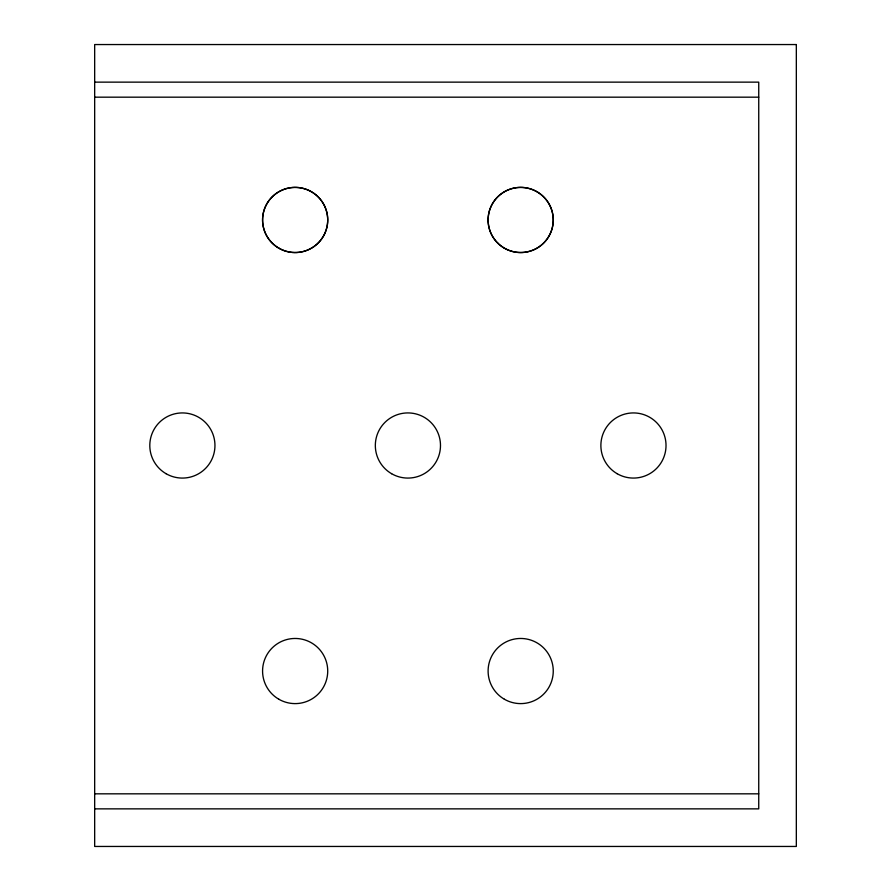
<?xml version="1.0" encoding="UTF-8"?>
<svg xmlns="http://www.w3.org/2000/svg" width="891" height="891" viewBox="0 0 891 891"><rect width="100%" height="100%" fill="white"/><g stroke="black" fill="none" stroke-linecap="round" stroke-linejoin="round"><path stroke-width="1.34" d="M94.669 82.139L758.742 82.139L758.742 808.861L94.669 808.861M94.669 97.175L758.742 97.175M94.669 793.825L758.742 793.825M796.331 44.55L94.669 44.55L94.669 846.45L796.331 846.45L796.331 44.55M166.082 473.711A32.577 32.577 0 0 0 214.954 445.5A32.577 32.577 0 0 0 166.094 417.289A32.577 32.577 0 0 0 166.082 473.711M391.617 473.711A32.577 32.577 0 0 0 440.488 445.5A32.577 32.577 0 0 0 391.617 417.289A32.577 32.577 0 0 0 391.617 473.711M278.861 248.177A32.577 32.577 0 0 0 327.721 219.966A32.577 32.577 0 0 0 278.861 191.754A32.577 32.577 0 0 0 278.85 248.177A32.577 32.577 0 0 0 327.721 219.966A32.577 32.577 0 0 0 278.861 191.754A32.577 32.577 0 0 0 278.861 248.177M497.646 242.998A32.577 32.577 0 0 0 552.142 228.397A32.577 32.577 0 0 0 512.247 188.502A32.577 32.577 0 0 0 497.646 242.998M278.861 699.246A32.577 32.577 0 0 0 327.721 671.034A32.577 32.577 0 0 0 278.861 642.823A32.577 32.577 0 0 0 278.861 699.246M504.395 699.246A32.577 32.577 0 0 0 553.255 671.034A32.577 32.577 0 0 0 504.395 642.823A32.577 32.577 0 0 0 504.395 699.246M617.162 473.711A32.577 32.577 0 0 0 666.023 445.5A32.577 32.577 0 0 0 617.162 417.289A32.577 32.577 0 0 0 617.162 473.711M504.395 248.177A32.577 32.577 0 0 0 553.255 219.966A32.577 32.577 0 0 0 504.395 191.754A32.577 32.577 0 0 0 504.395 248.177"/></g></svg>
